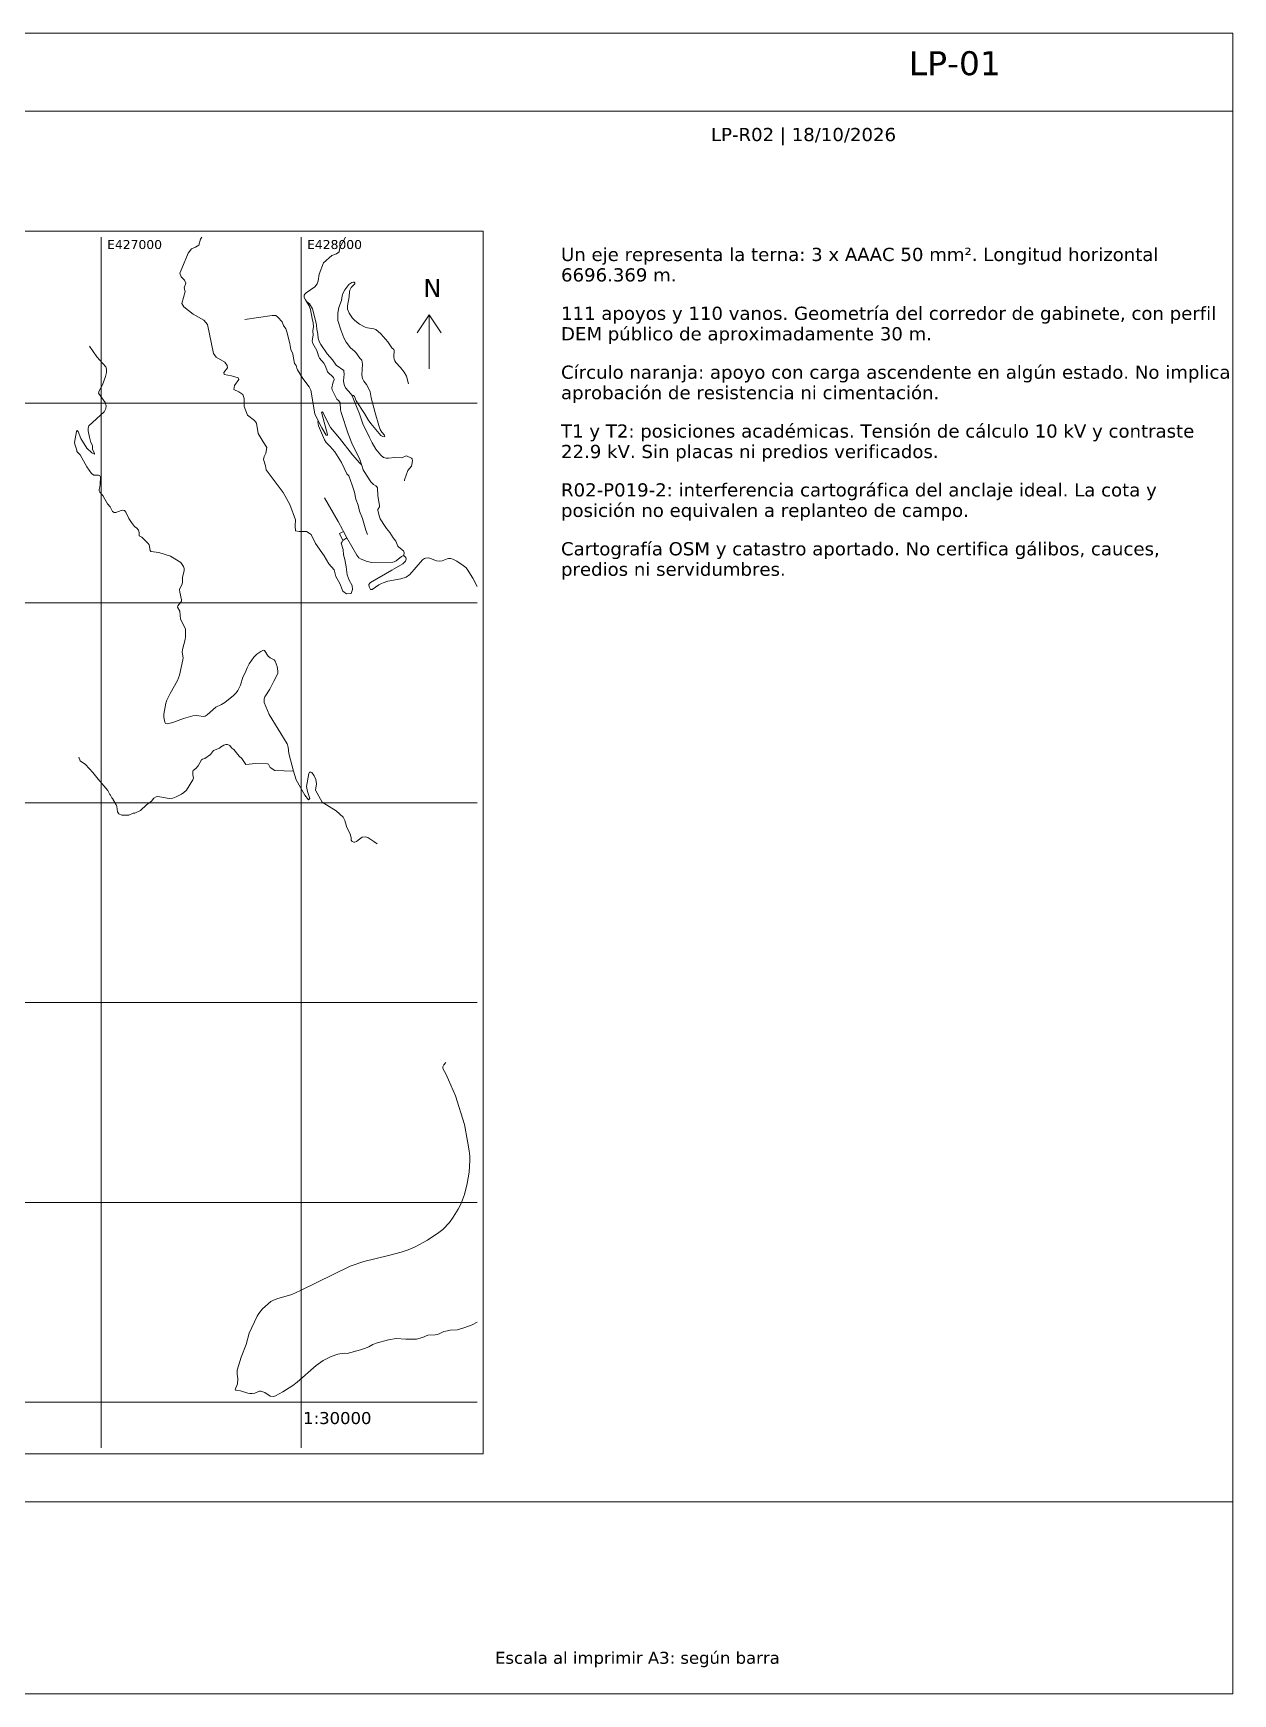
# Paper-space layout 'LP-01' of a CAD drawing. Header units: metres, sheet in millimetres. Extents: x 10 to 410, y 10 to 287.
# Drawn here: x 210 to 410, y 10 to 287 of the extents above; entities that cross this region are included whole.
import ezdxf

# ---------------------------------------------------------------- set-up
doc = ezdxf.new("R2010")
doc.units = ezdxf.units.M
for name, color, linetype, lineweight, true_color in [('GRILLA', 7, 'Continuous', 13, 0xd2dce3), ('MARCO', 7, 'Continuous', 13, 0x163b55), ('TEXTO', 7, 'Continuous', 13, 0x163b55), ('VIA', 7, 'Continuous', 13, 0xa7a7a7)]:
    doc.layers.add(name, color=color, linetype=linetype, lineweight=lineweight, true_color=true_color)
doc.styles.add('LP-TEXTO', font='DejaVuSans.ttf')

psp = doc.layouts.new('LP-01')

# ---------------------------------------------------------------- linework, layer by layer
at = {"layer": 'GRILLA'}
psp.add_lwpolyline([(15, 50), (285, 50), (285, 254), (15, 254)], close=True, dxfattribs=at)
for points in [[(221.32, 51), (221.32, 253)], [(254.66, 51), (254.66, 253)], [(16, 225.3), (284, 225.3)], [(16, 191.97), (284, 191.97)], [(16, 158.64), (284, 158.64)], [(16, 125.3), (284, 125.3)], [(16, 91.97), (284, 91.97)], [(16, 58.64), (284, 58.64)]]:
    psp.add_lwpolyline(points, dxfattribs=at)
at = {"layer": 'MARCO'}
psp.add_lwpolyline([(10, 10), (410, 10), (410, 287), (10, 287)], close=True, dxfattribs=at)
for points in [[(10, 274), (410, 274)], [(10, 42), (410, 42)]]:
    psp.add_lwpolyline(points, dxfattribs=at)
at = {"layer": 'TEXTO'}
for points in [[(274, 237), (276, 240), (278, 237)], [(276, 231), (276, 240)]]:
    psp.add_lwpolyline(points, dxfattribs=at)
at = {"layer": 'VIA'}
for points in [[(238.11, 253), (237.89, 252.62), (237.63, 251.65), (237.08, 251.31), (236.37, 251.05), (235.82, 250.31), (234.8, 247.73), (234.45, 246.97), (234.64, 246.35), (235.24, 245.78), (235.45, 245.29), (235.17, 244.5), (235.31, 243.89), (234.75, 241.89), (235.13, 241.35), (236.69, 240.14), (238.45, 239.15), (239.05, 238.4), (240.07, 233.59), (240.48, 232.95), (241.93, 232.1), (242.36, 231.55), (242.41, 231.2), (241.77, 230.39), (241.82, 230.06), (243.04, 229.82), (244.18, 229.5), (244.26, 229.21), (243.54, 228.24), (243.47, 227.57), (244.26, 227.2), (244.96, 226.72), (245.15, 226.06), (245.15, 224.71), (245.75, 223.31), (246.9, 222.37), (247.21, 221.97), (247.5, 220.24), (248.32, 218.82), (248.94, 217.92), (248.8, 216.92), (248.52, 216.4), (248.37, 215.88), (248.71, 214.86), (248.83, 214.17), (251.68, 210.38), (252.81, 208.4), (253.72, 205.81), (253.7, 204.84), (253.75, 204.01), (254.35, 203.87), (255.57, 203.88), (256.36, 203.4), (257.08, 201.86), (258.49, 199.83), (259.28, 198.5), (260.17, 197.49), (260.46, 196.37), (261.1, 195.19), (261.61, 193.93), (262.23, 193.46), (263.02, 193.56), (263.25, 194.22), (263.2, 194.86), (262.68, 195.79), (262.34, 196.66), (262.19, 197.97), (261.95, 199.22), (261.73, 199.98), (261.68, 200.88), (261.37, 201.95), (261.52, 202.13), (261.61, 202.39), (261.06, 203.54)], [(271.79, 199.81), (271.81, 199.94), (271.85, 200.34), (271.71, 200.65), (270.98, 201.24), (270.8, 201.45), (270.43, 202.28), (270.01, 202.8), (269.44, 203.74), (268.88, 204.36), (268.7, 204.72), (267.85, 206.01), (267.73, 206.31), (267.46, 207.38), (267.46, 207.53), (267.72, 207.98), (267.74, 208.18), (267.47, 209.87), (267.4, 211.14), (267.3, 211.34), (267.14, 211.5), (266.73, 211.74), (266.28, 212.19), (265.15, 213.9), (265, 214.19), (264.76, 215.06), (264.38, 216.05), (263.21, 218.31), (262.53, 220.16), (261.34, 223.75), (261.24, 224.17), (261.15, 225.36), (260.96, 225.65), (260.64, 225.98), (259.83, 227.49), (259.79, 227.86), (259.97, 228.65), (260.16, 229.21), (260.14, 229.47), (260.08, 229.59), (259.07, 230.53), (258.71, 231.47), (258.44, 231.94), (257.75, 232.77), (257.61, 233.01), (257.28, 234.09), (256.62, 235.23), (256.52, 235.7), (256.69, 236.62), (256.6, 237.37), (256.75, 238.07), (256.69, 238.67), (256.49, 239.42), (256.25, 240.93), (256, 241.55), (255.58, 242.24), (255.37, 242.53), (255.2, 242.9), (255.2, 243.29), (255.3, 243.49), (255.49, 243.7), (256.93, 244.71), (257.32, 245.19), (257.51, 245.7), (257.69, 246.8), (258.41, 248.67), (259.81, 249.93), (260.54, 250.18), (261.03, 250.51), (261.13, 251.24), (261.58, 252.01), (262.04, 253)], [(263.1, 226.61), (263.26, 226.63), (263.41, 226.57), (263.55, 226.41), (263.87, 225.69), (265.23, 223.56), (265.83, 222.49), (266.27, 221.91), (267.96, 219.92), (268.31, 219.71), (268.5, 219.69), (268.61, 219.73), (268.59, 219.94), (268.12, 220.47), (267.87, 220.87), (267.61, 221.56), (267.01, 223.65), (266.37, 226.16), (266.16, 227.2), (266.03, 227.55), (265.58, 228.39), (265.14, 228.95), (264.89, 229.41), (264.8, 230.01), (264.88, 231.78), (264.79, 232.44), (264.46, 232.8), (263.78, 233.73), (263.57, 233.96), (262.92, 234.51), (262.15, 235.48), (261.81, 236.19), (261.31, 237.51), (260.8, 239.06), (260.8, 240.28), (260.95, 241.25), (261.42, 242.41), (261.53, 243.18), (261.64, 243.59), (261.96, 244.22), (262.63, 245.06), (263.12, 245.4), (263.34, 245.46), (263.5, 245.46), (263.6, 245.36), (263.62, 245.22), (263.03, 244.59), (262.8, 244.12), (262.72, 243.84), (262.67, 243.01), (262.4, 241.51), (262.41, 240.95), (262.7, 240.29), (263.25, 239.49), (263.62, 239.09), (264.4, 238.46), (265.32, 237.98), (265.72, 237.85), (266.77, 237.7), (267.12, 237.55), (267.96, 236.86), (269.13, 235.51), (269.81, 234.54), (270.14, 234.24), (270.18, 234.14), (270.14, 232.97), (270.18, 232.64), (270.28, 232.36), (270.46, 232.08), (271.25, 231.24), (271.83, 230.48), (272.22, 229.77), (272.59, 228.53)], [(271.92, 212.34), (271.93, 212.51), (272.46, 214.08), (273.06, 214.8), (273.15, 215.03), (273.24, 215.65), (273.19, 216.01), (273.07, 216.12), (272.22, 216.48), (272.08, 216.47), (271.57, 216.2), (271.41, 216.17), (270.31, 216.24), (269.21, 216.11), (268.84, 216.14), (268.42, 216.25), (267.97, 216.59), (267.13, 217.61), (266.49, 218.65), (266.04, 219.54), (264.96, 221.82), (264.39, 223.51), (263.42, 225.97), (263.1, 226.61), (262.95, 226.84), (262.07, 227.86), (261.88, 228.23), (261.78, 228.61), (261.75, 229.01), (261.84, 230.14), (261.81, 230.6), (261.76, 230.73), (260.53, 231.6), (259.89, 232.51), (259.03, 233.54), (257.95, 235.06), (257.71, 235.48), (257.49, 236.05), (257.44, 236.8), (257.27, 237.64), (257.25, 238.29), (257.19, 238.62), (256.57, 241.05), (256.08, 241.86), (255.58, 242.24)], [(245.27, 239.22), (249.86, 239.91), (250.44, 239.91), (250.8, 239.66), (251.49, 238.86), (251.74, 238.24), (252.12, 237.67), (252.27, 237.17), (252.78, 235.22), (252.94, 234.22), (253.26, 233.52), (253.36, 233.13), (253.58, 231.9), (253.86, 231.59), (253.95, 231.1), (254.05, 230.85), (254.95, 229.42), (255.99, 228.01), (256.26, 227.45), (256.96, 223.51), (257.51, 222.33), (258.1, 221.15), (258.86, 219.93), (259.01, 219.89), (259.07, 220.05), (258.1, 223.59), (258.07, 223.8), (258.18, 223.83), (258.32, 223.69), (259.26, 221.72), (259.56, 221.25), (261.08, 219.47), (263.26, 216.69), (264.46, 215.28), (264.63, 215.11), (264.76, 215.06)], [(219.41, 234.81), (220.59, 232.99), (222.08, 231.35), (222.2, 230.98), (222.2, 230.43), (222.07, 229.76), (221.53, 228.33), (220.98, 227.35), (220.9, 226.97), (222.02, 225.4), (222.16, 224.87), (222.12, 224.42), (221.8, 223.87), (219.26, 221.5), (219.14, 221.14), (219.14, 220.68), (219.38, 219.62), (219.63, 218.72), (219.88, 218.22), (219.87, 217.61), (220.22, 216.9), (220.2, 216.79), (219.75, 216.98), (218.96, 217.8), (217.95, 219.37), (217.5, 220.56), (217.35, 220.71), (217.21, 220.54), (216.89, 218.71), (216.91, 218.45), (217.26, 217.45), (217.26, 217.22), (217.84, 216.65), (218.91, 214.69), (219.7, 213.56), (220.13, 213.3), (220.88, 213.3), (221.13, 213.15), (221.19, 212.97), (221.18, 211.75), (221.12, 211.31), (220.99, 210.88), (220.99, 210.65), (221.08, 210.44), (221.59, 209.89), (221.92, 209.26), (222.38, 208.51), (222.81, 207.97), (223.23, 207.19), (223.47, 207.04), (223.78, 207.04), (224.66, 207.4), (224.93, 207.46), (225.22, 207.41), (225.44, 207.12), (225.94, 206.05), (226.39, 205.36), (226.91, 204.71), (227.26, 204.46), (227.55, 204.11), (227.66, 203.71), (227.68, 203.17), (228.13, 202.95), (229.19, 201.89), (229.33, 201.64), (229.51, 200.69), (229.6, 200.57), (230.95, 200.38), (232.87, 199.74), (234.61, 198.69), (235.05, 198.04), (235.15, 197.71), (235.15, 197.4), (234.9, 196.21), (234.87, 195.41), (234.81, 195.16), (234.39, 194.2), (234.43, 193.74), (234.74, 192.46), (234.7, 192.28), (234.53, 192.01), (234.09, 191.5), (234.03, 191.28), (234.46, 190.6), (234.58, 189.25), (235.37, 187.63), (235.41, 186.32), (235.34, 185.84), (234.88, 184.21), (234.84, 183.75), (234.98, 182.83), (234.96, 182.49), (234.39, 179.89), (234.05, 179.05), (232.84, 176.86), (232.26, 175.73), (232.09, 175.27), (231.78, 173.39), (231.79, 172.89), (231.96, 172.06), (232.08, 171.87), (232.41, 171.8), (233.27, 172.01), (235.03, 172.71), (236.61, 173.13), (237.3, 173.19), (238.31, 173.04), (238.66, 173.08), (239, 173.31), (240.45, 174.6), (241.41, 175.01), (241.97, 175.37), (243.41, 176.51), (243.85, 176.97), (244.12, 177.35), (244.57, 178.27), (244.95, 179.58), (245.33, 180.29), (245.68, 181.12), (246.02, 181.79), (246.77, 182.92), (247.27, 183.44), (247.95, 183.86), (248.39, 184.06), (248.54, 184.04), (249.16, 183.1), (249.51, 182.81), (250.15, 182.49), (250.36, 182.26), (250.65, 181.34), (250.79, 180.56), (250.77, 180.25), (250.64, 179.86), (250.1, 178.92), (249.45, 177.58), (248.64, 176.31), (248.51, 175.97), (248.53, 175.37), (249.33, 173.36), (252.33, 168.46), (252.49, 167.92), (252.64, 166.87), (253.41, 163.9), (253.82, 162.44), (255.31, 159.9), (255.91, 159.13), (256.14, 159.36), (255.71, 160.53), (255.54, 161.37), (255.97, 163.52), (256.09, 163.73), (256.28, 163.75), (256.44, 163.68), (256.84, 163.14), (257.13, 162.49), (257.21, 161.78), (257.08, 160.75), (258.15, 158.73), (260.49, 157.28), (261.67, 156.21), (261.94, 155.68), (262.27, 154.53), (262.78, 153.55), (262.99, 152.84), (263.01, 152.4), (263.15, 152.17), (263.44, 152.04), (263.61, 152.04), (263.88, 152.15), (264.17, 152.42), (264.84, 152.89), (265.32, 152.96), (265.79, 152.83), (266.79, 152.18), (267.35, 151.8)], [(265.75, 203.38), (265.46, 204.1), (264.91, 206.04), (264.4, 207.25), (264.16, 208.26), (263.78, 209.27), (263.55, 210.44), (263.19, 211.59), (262.61, 213.17), (262.28, 213.48), (261.41, 215.38), (260.29, 217.17), (259.51, 218.07), (258.86, 218.7), (258.56, 219.17), (257.58, 221.48), (257.46, 222.15), (257.51, 222.33)], [(261.71, 203.9), (261.56, 204.23), (260.86, 205.54), (258.54, 209.51)], [(284, 194.69), (283.28, 196.1), (282.34, 197.59), (282.12, 197.86), (281.7, 198.22), (280.6, 198.92), (279.95, 199.27), (279.58, 199.37), (279.22, 199.37), (278.99, 199.33), (278.16, 198.98), (277.71, 198.91), (277.26, 198.99), (275.98, 199.49), (275.39, 199.46), (275.21, 199.39), (274.92, 199.13), (272.77, 196.72), (272.2, 196.25), (271.31, 195.96), (269.12, 195.6), (268.34, 195.34), (268.04, 195.18), (267.64, 194.97), (266.5, 194.2), (266.22, 194.19), (266.03, 194.65), (265.96, 195.05), (266.1, 195.29), (266.22, 195.38), (269.81, 197.43), (270.18, 197.65), (271.6, 198.51), (272.05, 198.95), (272.16, 199.26), (272.11, 199.53), (271.92, 199.77), (271.79, 199.81), (271.62, 199.8), (271.41, 199.7), (270.5, 198.98), (270.18, 198.81), (269.96, 198.76), (266.44, 198.71), (265.66, 198.87), (264.68, 199.25), (264.29, 199.5), (264.14, 199.69), (263.94, 199.94), (262.31, 202.8), (261.71, 203.9), (261.06, 203.54)], [(262.31, 202.8), (261.61, 202.39)], [(253.41, 163.9), (250.3, 163.99), (249.53, 164.52), (249.2, 165.06), (249.06, 165.11), (247.05, 165.17), (245.47, 164.99), (244.79, 166), (244.33, 166.39), (243.46, 167.51), (243.09, 167.74), (242.88, 167.99), (242.78, 168.18), (242.41, 168.34), (242.14, 168.37), (241.8, 168.26), (241.22, 167.93), (241.03, 167.76), (240.06, 167.37), (239.54, 166.66), (238.62, 165.99), (238.21, 165.91), (238.04, 165.77), (237.5, 164.77), (237.1, 164.33), (236.67, 164), (236.6, 163.85), (236.6, 163.31), (236.72, 162.72), (236.6, 162.43), (235.53, 160.74), (235.1, 160.32), (234.72, 160.05), (233.85, 159.61), (233.29, 159.41), (232.64, 159.37), (231.09, 159.64), (230.74, 159.65), (230.49, 159.6), (230.13, 159.4), (229.72, 158.92), (228.88, 158.31), (227.89, 157.36), (226.95, 156.92), (226.68, 156.88), (225.93, 156.59), (224.77, 156.57), (224.25, 156.8), (224.05, 157.12), (223.92, 158), (223.82, 158.27), (223.22, 159.33), (223.1, 159.44), (222.91, 159.9), (222.79, 160.01), (222.44, 160.67), (220.82, 162.56), (219.94, 163.69), (218.69, 165.03), (217.85, 165.6), (217.62, 166.21)], [(278.81, 115.28), (278.48, 114.94), (278.32, 114.57), (278.31, 114.39), (278.37, 114.17), (278.77, 113.43), (279.23, 112.41), (280.38, 109.74), (281.88, 104.97), (282.42, 102.17), (282.68, 100.56), (282.78, 99.67), (282.81, 98.97), (282.66, 97.01), (282.35, 95.13), (281.89, 93.29), (281.59, 92.38), (281.23, 91.58), (280.84, 90.82), (280.02, 89.52), (279.4, 88.62), (278.3, 87.46), (277.61, 86.92), (275.75, 85.66), (273.66, 84.56), (272.5, 84.08), (271.34, 83.67), (269.24, 83.11), (265.1, 82.12), (262.83, 81.35), (254.58, 77.26), (253.11, 76.63), (250.59, 75.86), (249.94, 75.63), (249.61, 75.44), (248.25, 74.23), (247.61, 73.42), (247.32, 72.97), (246, 70.14), (245.51, 68.24), (244.67, 66.17), (244.03, 63.97), (244, 63.33), (244.09, 62.56), (244.05, 61.68), (243.66, 60.78), (243.72, 60.66), (243.86, 60.62), (244.55, 60.56), (245.79, 60.15), (246.13, 60.1), (246.5, 60.08), (246.93, 60.16), (247.75, 60.47), (247.95, 60.48), (248.62, 60.28), (249.5, 59.63), (250.05, 59.57), (250.42, 59.71), (251.63, 60.36), (253.29, 61.44), (253.99, 61.97), (257.2, 64.77), (258.34, 65.58), (259.7, 66.29), (260.78, 66.66), (261.85, 66.82), (262.37, 66.79), (264.56, 67.36), (265.25, 67.58), (265.94, 67.88), (266.61, 68.27), (267.17, 68.51), (269.23, 69.07), (270.5, 69.27), (272.12, 69.15), (273.9, 69.16), (274.92, 69.44), (275.77, 69.81), (277.01, 69.87), (277.34, 69.94), (277.69, 70.04), (278.48, 70.41), (279.07, 70.57), (279.54, 70.65), (280.71, 70.71), (281.82, 71.02), (283.17, 71.56), (284, 71.98)]]:
    psp.add_lwpolyline(points, dxfattribs=at)

# ---------------------------------------------------------------- texts
at = {"layer": 'TEXTO', "style": 'LP-TEXTO'}
for s, height, p in [('LP-01', 4, (356, 280)), ('LP-R02 | 18/10/2026', 2.2, (323, 269)), ('E427000', 1.5, (222.32, 251)), ('E428000', 1.5, (255.66, 251)), ('Un eje representa la terna: 3 x AAAC 50 mm². Longitud horizontal', 2.2, (298, 249)), ('6696.369 m.', 2.2, (298, 245.59)), ('N', 3, (275, 243)), ('111 apoyos y 110 vanos. Geometría del corredor de gabinete, con perfil', 2.2, (298, 239.18)), ('DEM público de aproximadamente 30 m.', 2.2, (298, 235.77)), ('Círculo naranja: apoyo con carga ascendente en algún estado. No implica', 2.2, (298, 229.36)), ('aprobación de resistencia ni cimentación.', 2.2, (298, 225.95)), ('T1 y T2: posiciones académicas. Tensión de cálculo 10 kV y contraste', 2.2, (298, 219.54)), ('22.9 kV. Sin placas ni predios verificados.', 2.2, (298, 216.13)), ('R02-P019-2: interferencia cartográfica del anclaje ideal. La cota y', 2.2, (298, 209.72)), ('posición no equivalen a replanteo de campo.', 2.2, (298, 206.31)), ('Cartografía OSM y catastro aportado. No certifica gálibos, cauces,', 2.2, (298, 199.9)), ('predios ni servidumbres.', 2.2, (298, 196.49)), ('1:30000', 2, (255, 55)), ('Escala al imprimir A3: según barra', 2, (287, 15))]:
    psp.add_text(s, height=height, dxfattribs=at).set_placement(p)

doc.saveas('drawing.dxf')
